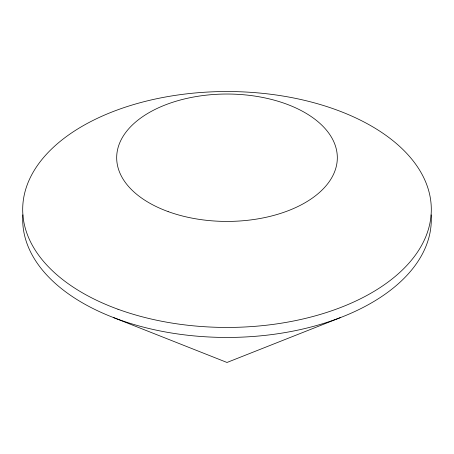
<?xml version="1.0" encoding="UTF-8"?>
<svg xmlns="http://www.w3.org/2000/svg" width="454" height="454" viewBox="0 0 454 454"><rect width="100%" height="100%" fill="white"/><g stroke="black" fill="none" stroke-linecap="round" stroke-linejoin="round"><path stroke-width="0.68" d="M340.506 317.567L227 362.468L113.494 317.567M431.147 214.861A204.306 117.955 0 0 1 227 337.447A204.306 117.955 0 0 1 22.853 214.861M168.128 211.592A110.322 63.696 0 0 0 337.237 160.222A110.322 63.696 0 0 0 175.63 101.355A110.322 63.696 0 0 0 168.128 211.592M117.978 309.242A204.306 117.955 0 0 0 431.147 214.112A204.306 117.955 0 0 0 131.876 105.095A204.306 117.955 0 0 0 117.978 309.242"/></g></svg>
